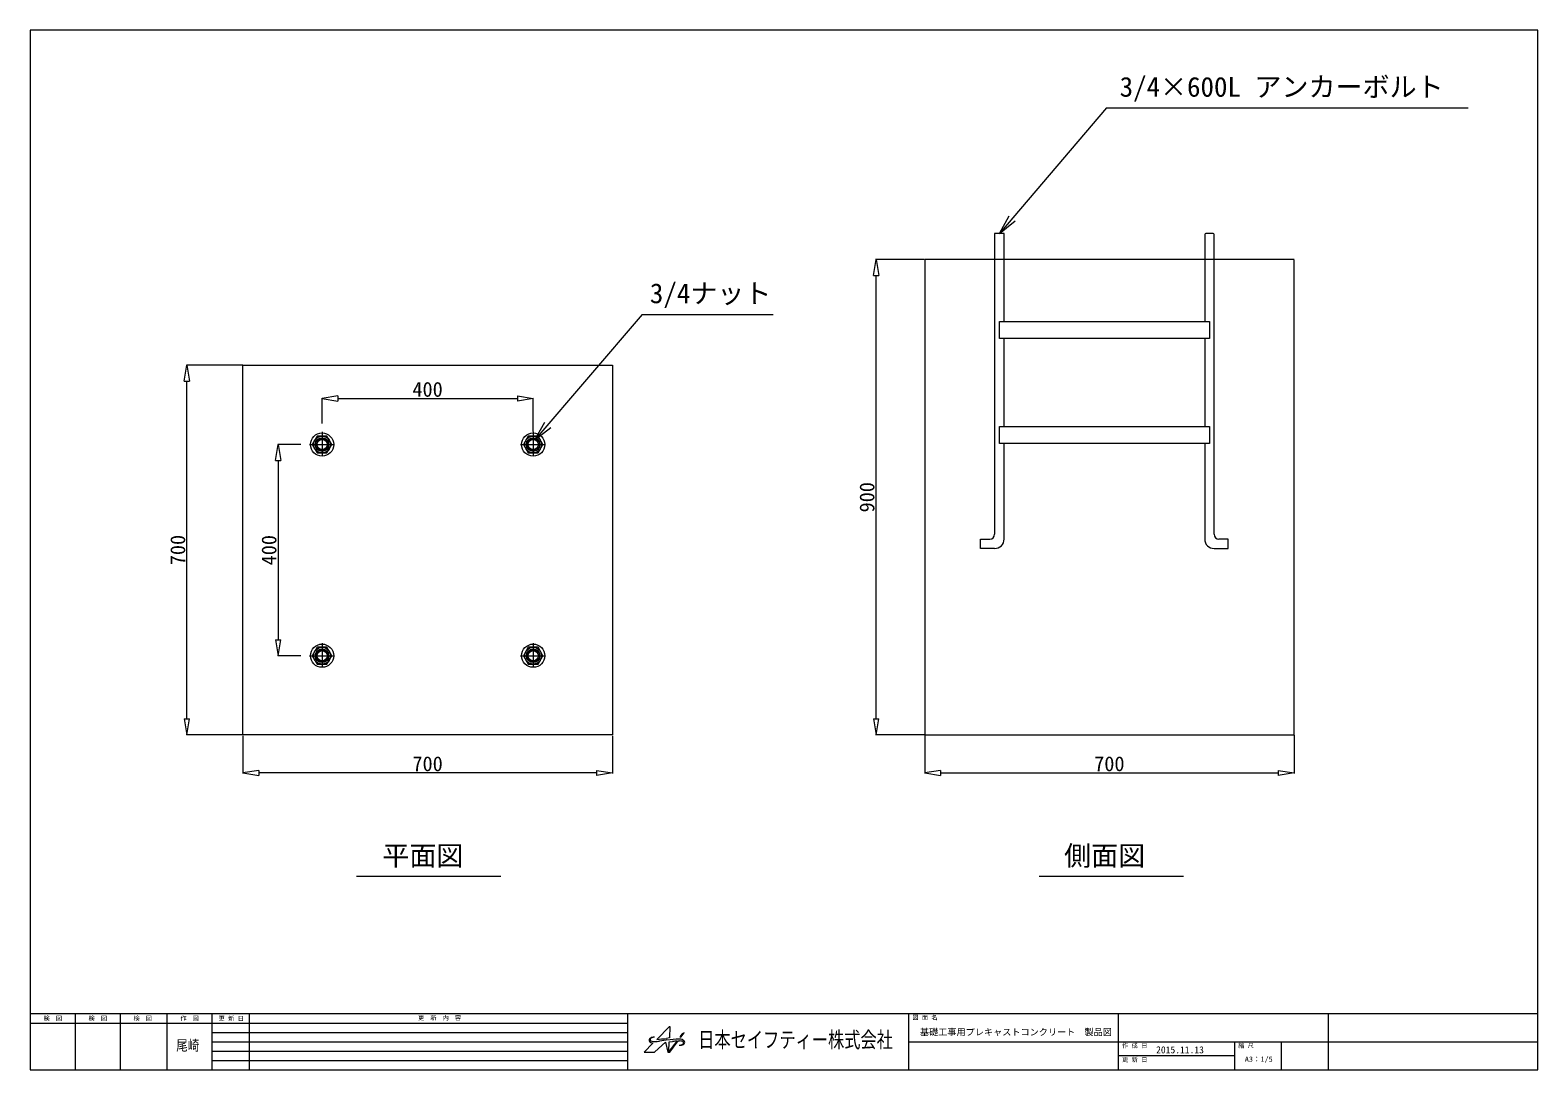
# Model space of a CAD drawing. Units: millimetres, scale not verified. Extents: x -1428 to 1428, y -985 to 985.
import ezdxf
from ezdxf.enums import TextEntityAlignment as Align

# ---------------------------------------------------------------- set-up
doc = ezdxf.new("R2010")
doc.units = ezdxf.units.MM
doc.header["$LTSCALE"] = 5
doc.linetypes.add('CHAIN2', pattern=[12, 9, -1, 1, -1])
for name, color, linetype, lineweight in [('0-0_0', 7, 'Continuous', 9), ('0-F_ﾌﾟﾚｺﾝ', 7, 'Continuous', 9), ('1-0_ﾛｺﾞ', 5, 'Continuous', 9), ('1-1_図面枠', 7, 'Continuous', 9), ('1-2_寸法', 134, 'Continuous', 9)]:
    doc.layers.add(name, color=color, linetype=linetype, lineweight=lineweight)
doc.styles.add('ＭＳ ゴシック', font='')
doc.styles.get('ＭＳ ゴシック').set_extended_font_data('MS Gothic')

msp = doc.modelspace()

# ---------------------------------------------------------------- linework, layer by layer
at = {"layer": '0-0_0'}
for p, q in [((-1428.303, 984.731), (-1428.303, -984.731)), ((611.322, 837.485), (1296.274, 837.485)), ((408.073, 599.785), (438.143, 623.413)), ((-268.644, 446.385), (-20.214, 446.385)), ((-471.894, 208.684), (-441.823, 232.312)), ((-810.011, -617.861), (-536.688, -617.861)), ((483.389, -617.861), (756.712, -617.861))]:
    msp.add_line(p, q, dxfattribs=at)
for points in [[(611.322, 837.485), (408.073, 599.785), (426.743, 633.161)], [(-268.644, 446.385), (-471.894, 208.684), (-453.224, 242.06)]]:
    msp.add_lwpolyline(points, dxfattribs=at)
at = {"layer": '0-F_ﾌﾟﾚｺﾝ'}
for p, q in [((399.119, 599.785), (399.119, 29.684)), ((417.027, 599.785), (399.119, 599.785)), ((417.027, 432.636), (417.027, 599.785)), ((797.095, 597.795), (797.095, 432.636)), ((813.014, 599.785), (799.085, 599.785)), ((815.004, 29.684), (815.004, 597.795)), ((966.525, 550.038), (266.525, 550.038)), ((266.525, 550), (266.525, -350)), ((966.525, -350), (966.525, 549.68)), ((417.027, 233.647), (417.027, 400.797)), ((797.095, 400.797), (797.095, 233.647)), ((-1025.194, 350), (-325.194, 350)), ((-1025.194, -350), (-1025.194, 350)), ((-325.194, 350), (-325.194, -350)), ((-884.432, 215.752), (-893.669, 199.752)), ((-865.956, 215.752), (-884.432, 215.752)), ((-856.719, 199.752), (-865.956, 215.752)), ((-484.432, 215.752), (-493.669, 199.752)), ((-465.956, 215.752), (-484.432, 215.752)), ((-456.719, 199.752), (-465.956, 215.752)), ((417.027, 20.73), (417.027, 201.809)), ((797.095, 201.809), (797.095, 20.73)), ((-893.669, 199.752), (-884.432, 183.752)), ((-884.432, 183.752), (-865.956, 183.752)), ((-865.956, 183.752), (-856.719, 199.752)), ((-493.669, 199.752), (-484.432, 183.752)), ((-484.432, 183.752), (-465.956, 183.752)), ((-465.956, 183.752), (-456.719, 199.752)), ((399.119, 2.821), (372.255, 2.821)), ((815.004, 2.821), (841.867, 2.821)), ((-884.432, -184.248), (-893.669, -200.248)), ((-865.956, -184.248), (-884.432, -184.248)), ((-856.719, -200.248), (-865.956, -184.248)), ((-484.432, -184.248), (-493.669, -200.248)), ((-465.956, -184.248), (-484.432, -184.248)), ((-456.719, -200.248), (-465.956, -184.248)), ((-893.669, -200.248), (-884.432, -216.248)), ((-884.432, -216.248), (-865.956, -216.248)), ((-865.956, -216.248), (-856.719, -200.248)), ((-493.669, -200.248), (-484.432, -216.248)), ((-484.432, -216.248), (-465.956, -216.248)), ((-465.956, -216.248), (-456.719, -200.248)), ((-325.194, -350), (-1025.194, -350)), ((-1025.194, -352), (-1025.194, -423.387)), ((-325.194, -352), (-325.194, -423.387)), ((266.525, -350), (966.525, -350)), ((-355.194, -422.387), (-995.194, -422.387))]:
    msp.add_line(p, q, dxfattribs=at)
at = {"layer": '0-F_ﾌﾟﾚｺﾝ', "linetype": 'CHAIN2'}
for p, q in [((-875.194, 223.752), (-875.194, 175.752)), ((-475.194, 223.752), (-475.194, 175.752)), ((-899.194, 199.752), (-851.194, 199.752)), ((-499.194, 199.752), (-451.194, 199.752)), ((-875.194, -176.248), (-875.194, -224.248)), ((-475.194, -176.248), (-475.194, -224.248)), ((-899.194, -200.248), (-851.194, -200.248)), ((-499.194, -200.248), (-451.194, -200.248))]:
    msp.add_line(p, q, dxfattribs=at)
at = {"layer": '0-F_ﾌﾟﾚｺﾝ', "color": 134}
for p, q in [((-995.194, -417.387), (-1025.194, -422.387)), ((-1025.194, -422.387), (-995.194, -427.387)), ((-995.194, -417.387), (-995.194, -427.387)), ((-355.194, -417.387), (-325.194, -422.387)), ((-355.194, -417.387), (-355.194, -427.387)), ((-325.194, -422.387), (-355.194, -427.387))]:
    msp.add_line(p, q, dxfattribs=at)
at = {"layer": '0-F_ﾌﾟﾚｺﾝ'}
for points in [[(806.049, 400.797), (408.073, 400.797), (408.073, 432.636), (806.049, 432.636)], [(806.049, 201.809), (408.073, 201.809), (408.073, 233.647), (806.049, 233.647)]]:
    msp.add_lwpolyline(points, close=True, dxfattribs=at)
for points in [[(372.255, 2.821), (372.255, 20.73), (390.164, 20.73)], [(841.867, 2.821), (841.867, 20.73), (823.958, 20.73)]]:
    msp.add_lwpolyline(points, dxfattribs=at)
for centre, radius in [((-875.194, 199.752), 22), ((-875.194, 199.752), 16), ((-875.194, 199.752), 13), ((-875.194, 199.752), 11), ((-875.194, 199.752), 9.647), ((-475.194, 199.752), 22), ((-475.194, 199.752), 16), ((-475.194, 199.752), 13), ((-475.194, 199.752), 11), ((-475.194, 199.752), 9.647), ((-875.194, -200.248), 22), ((-875.194, -200.248), 22), ((-875.194, -200.248), 16), ((-875.194, -200.248), 13), ((-875.194, -200.248), 11), ((-875.194, -200.248), 9.647), ((-475.194, -200.248), 22), ((-475.194, -200.248), 16), ((-475.194, -200.248), 13), ((-475.194, -200.248), 11), ((-475.194, -200.248), 9.647)]:
    msp.add_circle(centre, radius, dxfattribs=at)
for centre, radius, start, end in [((799.085, 597.795), 1.99, 90, 180), ((813.014, 597.795), 1.99, 0, 90), ((390.164, 29.684), 8.954, 270, 0), ((823.958, 29.684), 8.954, 180, 270), ((399.119, 20.73), 17.909, 270, 0), ((815.004, 20.73), 17.909, 180, 270)]:
    msp.add_arc(centre, radius, start, end, dxfattribs=at)
at = {"layer": '1-0_ﾛｺﾞ'}
for p, q in [((-245.501, -922.92), (-246.017, -922.892)), ((-217.464, -931.989), (-210.957, -931.071)), ((-198.393, -938.183), (-195.839, -938.177))]:
    msp.add_line(p, q, dxfattribs=at)
for points in [[(-241.162, -927.19), (-216.639, -902.762), (-216.577, -902.936), (-217.243, -924.321), (-222.578, -925.077)], [(-248.406, -934.378), (-265.087, -951.055), (-265.014, -951.075), (-245.191, -951.092), (-244.73, -950.792), (-224.354, -932.377), (-220.394, -951.099), (-216.618, -951.099), (-200.627, -929.993), (-198.01, -929.983)], [(-204.622, -926.616), (-215.791, -927.633), (-223.151, -928.513), (-235.766, -930.341)], [(-203.063, -930.131), (-218.042, -949.912), (-217.464, -931.989)]]:
    msp.add_lwpolyline(points, dxfattribs=at)
msp.add_lwpolyline([(-197.275, -922.358), (-195.196, -922.751), (-189.236, -914.87), (-192.707, -916.35)], close=True, dxfattribs=at)
for centre, radius, start, end in [((-251.426, -928.324), 4.192, 137.3376, 189.71275), ((-253.033, -928.598), 2.562, 189.71275, 211.14694), ((-247.19, -925.067), 9.39, 211.14694, 262.55517), ((-249.811, -929.812), 6.388, 107.54618, 137.3376), ((-250.478, -927.599), 3.317, 114.83245, 184.93336), ((-251.814, -927.715), 1.976, 184.93336, 245.82613), ((-245.171, -912.915), 18.198, 245.82613, 271.56003), ((-244.024, -941.545), 18.684, 94.53365, 114.83245), ((-246.088, -941.59), 18.741, 94.87761, 107.54618), ((-246.672, -934.742), 11.868, 86.83781, 94.87761), ((-246.763, -854.469), 76.665, 271.56003, 278.24678), ((-270.655, -585.223), 343.237, 274.92935, 278.0518), ((-185.195, -1113.646), 184.383, 95.56117, 98.03149), ((-199.951, -967.917), 41.563, 89.15854, 96.45212), ((-199.616, -945.077), 18.721, 63.69068, 89.15854), ((-198.758, -924.264), 13.925, 271.50312, 302.01879), ((-197.945, -947.348), 17.365, 73.31829, 90.21697), ((-195.863, -928.656), 9.521, 270.14682, 315.9742), ((-194.233, -934.964), 4.436, 36.42787, 73.31829), ((-192.751, -933.87), 2.595, 302.01879, 36.42787), ((-193.873, -933.462), 5.764, 8.17288, 63.69068), ((-191.276, -933.089), 3.142, 315.9742, 8.17288)]:
    msp.add_arc(centre, radius, start, end, dxfattribs=at)
at = {"layer": '1-1_図面枠'}
for p, q in [((-1428.303, -878.274), (1428.303, -878.274)), ((-1343.138, -878.274), (-1343.138, -984.731)), ((-1257.972, -878.274), (-1257.972, -984.731)), ((-1169.257, -878.274), (-1169.257, -984.731)), ((-1084.091, -878.274), (-1084.091, -984.731)), ((-1013.12, -878.274), (-1013.12, -984.731)), ((-296.306, -878.274), (-296.306, -984.731)), ((235.981, -878.274), (235.981, -984.731)), ((633.421, -878.274), (633.421, -984.731)), ((1030.863, -878.274), (1030.863, -984.731)), ((-1428.303, -896.017), (-296.306, -896.017)), ((-1084.091, -913.76), (-296.306, -913.76)), ((-1084.091, -931.503), (-296.306, -931.503)), ((235.981, -931.503), (1428.303, -931.503)), ((853.433, -931.503), (853.433, -984.731)), ((942.148, -931.503), (942.148, -984.731)), ((-1084.091, -949.245), (-296.306, -949.245)), ((-1084.091, -966.988), (-296.306, -966.988)), ((853.433, -958.116), (633.421, -958.116))]:
    msp.add_line(p, q, dxfattribs=at)
msp.add_lwpolyline([(-1428.303, -984.731), (1428.303, -984.731), (1428.303, 984.731), (-1428.303, 984.731)], dxfattribs=at)
at = {"layer": '1-2_寸法'}
for p, q in [((169.637, 520), (174.637, 550)), ((174.637, 550), (179.637, 520)), ((169.637, 520), (179.637, 520)), ((-1136.182, 320), (-1131.182, 350)), ((-1131.182, 350), (-1126.182, 320)), ((-1136.182, 320), (-1126.182, 320)), ((-845.194, 291.887), (-875.194, 286.887)), ((-875.194, 286.887), (-845.194, 281.887)), ((-845.194, 291.887), (-845.194, 281.887)), ((-505.194, 291.887), (-475.194, 286.887)), ((-505.194, 291.887), (-505.194, 281.887)), ((-475.194, 286.887), (-505.194, 281.887)), ((-963.337, 169.752), (-958.337, 199.752)), ((-958.337, 199.752), (-953.337, 169.752)), ((-963.337, 169.752), (-953.337, 169.752)), ((-963.337, -170.248), (-958.337, -200.248)), ((-963.337, -170.248), (-953.337, -170.248)), ((-958.337, -200.248), (-953.337, -170.248)), ((-1136.182, -320), (-1131.182, -350)), ((-1136.182, -320), (-1126.182, -320)), ((-1131.182, -350), (-1126.182, -320)), ((169.637, -320), (174.637, -350)), ((169.637, -320), (179.637, -320)), ((174.637, -350), (179.637, -320)), ((296.525, -417.387), (266.525, -422.387)), ((266.525, -422.387), (296.525, -427.387)), ((296.525, -417.387), (296.525, -427.387)), ((936.525, -417.387), (966.525, -422.387)), ((936.525, -417.387), (936.525, -427.387)), ((966.525, -422.387), (936.525, -427.387))]:
    msp.add_line(p, q, dxfattribs=at)
at = {"layer": '1-2_寸法', "color": 7}
for p, q in [((265.525, 550), (173.637, 550)), ((174.637, -320), (174.637, 520)), ((-1025.194, 350), (-1132.182, 350)), ((-1131.182, -320), (-1131.182, 320)), ((-875.194, 239.752), (-875.194, 287.887)), ((-845.194, 286.887), (-505.194, 286.887)), ((-475.194, 224.752), (-475.194, 287.887)), ((-915.194, 199.752), (-959.338, 199.752)), ((-958.337, 169.752), (-958.337, -170.248)), ((-915.194, -200.248), (-959.338, -200.248)), ((-1026.194, -350), (-1132.182, -350)), ((265.525, -350), (173.637, -350)), ((266.525, -351), (266.525, -423.387)), ((966.525, -351), (966.525, -423.387)), ((296.525, -422.387), (936.525, -422.387))]:
    msp.add_line(p, q, dxfattribs=at)

# ---------------------------------------------------------------- texts
at = {"layer": '0-0_0', "style": 'ＭＳ ゴシック'}
for s, p in [('3/4×600L アンカーボルト', (635.934, 847.365)), ('3/4ナット', (-254.123, 456.264)), ('平面図', (-760.965, -609.119)), ('側面図', (530.754, -609.119))]:
    msp.add_text(s, height=37.54, dxfattribs=at).set_placement(p, align=Align.BOTTOM_LEFT)
at = {"layer": '0-F_ﾌﾟﾚｺﾝ', "style": 'ＭＳ ゴシック'}
msp.add_text('700', height=28.15, dxfattribs=at).set_placement((-703.994, -427.427), align=Align.BOTTOM_LEFT)
at = {"layer": '1-0_ﾛｺﾞ', "color": 7, "style": 'ＭＳ ゴシック', "width": 0.75}
msp.add_text('日本セイフティー株式会社', height=30.06, dxfattribs=at).set_placement((-162.631, -951.733), align=Align.BOTTOM_LEFT)
at = {"layer": '1-1_図面枠', "style": 'ＭＳ ゴシック'}
for s, height, p in [('検\u3000図', 8.325, (-1402.754, -893.958)), ('検\u3000図', 8.325, (-1317.588, -893.958)), ('検\u3000図', 8.325, (-1232.422, -893.958)), ('作\u3000図', 8.325, (-1143.707, -893.958)), ('更 新 日', 8.325, (-1071.316, -893.958)), ('更\u3000新\u3000内\u3000容', 8.325, (-693.375, -892.867)), ('図 面 名', 8.325, (243.077, -892.184)), ('基礎工事用プレキャストコンクリート\u3000製品図', 12.37, (257.556, -923.199)), ('作 成 日\u3000', 8.325, (640.519, -945.413)), ('2015.11.13', 13.32, (705.063, -957.464)), ('縮 尺', 8.325, (860.53, -945.413)), ('更 新 日\u3000', 8.325, (640.519, -972.027)), ('A3：1/5', 9.99, (872.977, -972.469))]:
    msp.add_text(s, height=height, dxfattribs=at).set_placement(p, align=Align.BOTTOM_LEFT)
at = {"layer": '1-1_図面枠', "style": 'ＭＳ ゴシック', "width": 0.8}
msp.add_text('尾崎', height=19.98, dxfattribs=at).set_placement((-1151.449, -954.289), align=Align.BOTTOM_LEFT)
at = {"layer": '1-2_寸法', "color": 7, "style": 'ＭＳ ゴシック'}
for s, p in [('400', (-703.994, 281.847)), ('700', (587.725, -427.427))]:
    msp.add_text(s, height=28.15, dxfattribs=at).set_placement(p, align=Align.BOTTOM_LEFT)
for s, p in [('900', (179.677, 71.2)), ('700', (-1126.142, -28.8)), ('400', (-953.298, -29.047))]:
    msp.add_text(s, height=28.15, rotation=90, dxfattribs=at).set_placement(p, align=Align.BOTTOM_LEFT)

doc.saveas('drawing.dxf')
